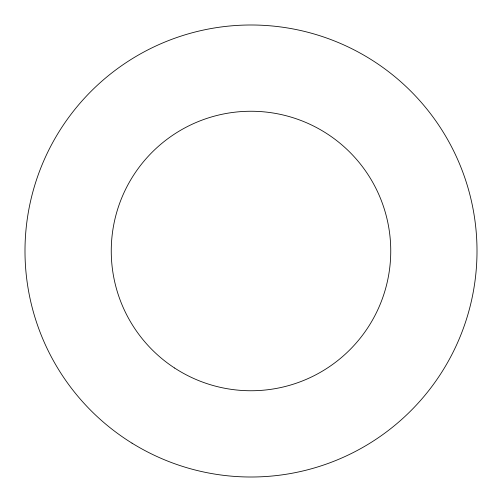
<?xml version="1.0" encoding="UTF-8"?>
<svg xmlns="http://www.w3.org/2000/svg" width="502" height="502" viewBox="0 0 502 502"><rect width="100%" height="100%" fill="white"/><g stroke="black" fill="none" stroke-linecap="round" stroke-linejoin="round"><path stroke-width="0.75" d="M174.627 368.035A139.751 139.751 0 0 0 390.543 258.624A139.751 139.751 0 0 0 187.836 126.341A139.751 139.751 0 0 0 174.627 368.035M132.026 443.159A226.007 226.007 0 0 0 476.9 257.953A226.007 226.007 0 0 0 144.074 51.888A226.007 226.007 0 0 0 132.026 443.159"/></g></svg>
